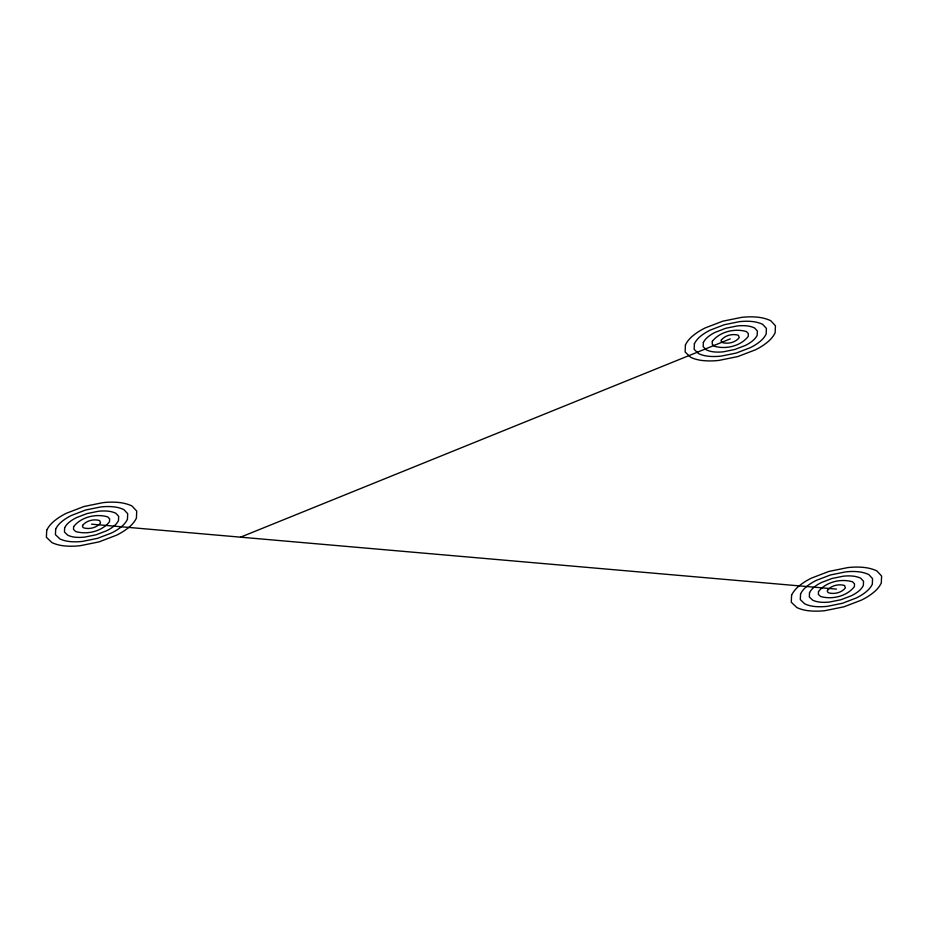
<?xml version="1.0" encoding="UTF-8"?>
<svg xmlns="http://www.w3.org/2000/svg" width="928" height="928" viewBox="0 0 928 928"><rect width="100%" height="100%" fill="white"/><g stroke="black" fill="none" stroke-linecap="round" stroke-linejoin="round"><path stroke-width="1.39" d="M240.538 537.173L730.278 338.882M91.559 524.181L836.441 589.118M46.713 530.248L46.4 537.289L51.956 542.613A34.545 23.954 -9.7 0 0 64.937 545.954A54.102 37.514 -9.7 0 0 80.318 545.687L99.076 541.871L116.592 535.166A54.102 37.514 -9.7 0 0 128.806 527.429A34.545 23.954 -9.7 0 0 136.416 518.114L136.729 511.084L131.973 505.957A36.679 25.439 -9.7 0 0 118.192 502.408A54.102 37.514 -9.7 0 0 102.811 502.674L84.054 506.491L66.538 513.196A54.102 37.514 -9.7 0 0 54.323 520.933A34.545 23.954 -9.7 0 0 46.713 530.248M55.68 529.041L55.436 534.667L59.879 538.924A27.643 19.163 -9.7 0 0 70.261 541.604A43.28 30.009 -9.7 0 0 82.569 541.384L97.568 538.333L111.58 532.974A43.28 30.009 -9.7 0 0 121.359 526.779A27.643 19.163 -9.7 0 0 127.449 519.32L127.693 513.694L123.9 509.6A29.348 20.346 -9.7 0 0 112.868 506.758A43.28 30.009 -9.7 0 0 100.56 506.978L85.562 510.029L71.549 515.4A43.28 30.009 -9.7 0 0 61.77 521.582A27.643 19.163 -9.7 0 0 55.68 529.041M64.647 527.823L64.461 532.046L67.802 535.247A20.729 14.372 -9.7 0 0 75.586 537.242A32.468 22.516 -9.7 0 0 84.819 537.08L96.071 534.795L106.581 530.77A32.468 22.516 -9.7 0 0 113.912 526.13A20.729 14.372 -9.7 0 0 118.482 520.538L118.668 516.316L115.814 513.242A22.005 15.266 -9.7 0 0 107.544 511.119A32.468 22.516 -9.7 0 0 98.31 511.282L87.058 513.567L76.548 517.592A32.468 22.516 -9.7 0 0 69.217 522.232A20.729 14.372 -9.7 0 0 64.647 527.823M73.625 526.605L73.498 529.424L75.725 531.558C87.278 534.888 101.952 531.419 109.504 521.756L109.632 518.938L107.729 516.896C96.094 513.416 81.258 516.861 73.625 526.605M82.592 525.399L82.534 526.802L83.636 527.87C89.424 529.54 96.756 527.8 100.537 522.963L99.644 520.538C93.832 518.798 86.408 520.527 82.592 525.399M685.421 344.949L685.119 351.99L690.664 357.315A34.545 23.954 -9.7 0 0 703.656 360.656A54.102 37.514 -9.7 0 0 719.038 360.389L737.783 356.572L755.311 349.868A54.102 37.514 -9.7 0 0 767.526 342.13A34.545 23.954 -9.7 0 0 775.135 332.816L775.448 325.774L770.692 320.659A36.679 25.439 -9.7 0 0 756.912 317.109A54.102 37.514 -9.7 0 0 741.53 317.376L722.773 321.192L705.257 327.897A54.102 37.514 -9.7 0 0 693.042 335.634A34.545 23.954 -9.7 0 0 685.421 344.949M694.399 343.743L694.144 349.369L698.587 353.626A27.643 19.163 -9.7 0 0 708.98 356.306A43.28 30.009 -9.7 0 0 721.288 356.085L736.287 353.034L750.3 347.664A43.28 30.009 -9.7 0 0 760.078 341.481A27.643 19.163 -9.7 0 0 766.168 334.022L766.412 328.396L762.607 324.301A29.348 20.346 -9.7 0 0 751.587 321.459A43.28 30.009 -9.7 0 0 739.28 321.68L724.281 324.73L710.256 330.101A43.28 30.009 -9.7 0 0 700.489 336.284A27.643 19.163 -9.7 0 0 694.399 343.743M703.366 342.525L703.18 346.747L706.51 349.937A20.729 14.372 -9.7 0 0 714.305 351.944A32.468 22.516 -9.7 0 0 723.538 351.782L734.779 349.496L745.3 345.471A32.468 22.516 -9.7 0 0 752.631 340.831A20.729 14.372 -9.7 0 0 757.19 335.24L757.376 331.018L754.534 327.944A22.005 15.266 -9.7 0 0 746.263 325.821A32.468 22.516 -9.7 0 0 737.029 325.983L725.777 328.268L715.268 332.294A32.468 22.516 -9.7 0 0 707.936 336.934A20.729 14.372 -9.7 0 0 703.366 342.525M712.333 341.307L712.217 344.126L714.432 346.26C725.998 349.589 740.672 346.121 748.223 336.458L748.351 333.639L746.448 331.586C734.814 328.118 719.977 331.563 712.333 341.307M721.311 340.1L721.253 341.504L722.355 342.571C728.132 344.242 735.475 342.502 739.256 337.664L738.363 335.24C732.54 333.5 725.128 335.217 721.311 340.1M791.584 595.184L791.271 602.226L796.827 607.55A34.545 23.954 -9.7 0 0 809.808 610.891A54.102 37.514 -9.7 0 0 825.189 610.624L843.946 606.808L861.462 600.103A54.102 37.514 -9.7 0 0 873.677 592.366A34.545 23.954 -9.7 0 0 881.287 583.051L881.6 576.01L876.856 570.894A36.679 25.439 -9.7 0 0 863.063 567.344A54.102 37.514 -9.7 0 0 847.682 567.611L828.924 571.428L811.408 578.132A54.102 37.514 -9.7 0 0 799.194 585.87A34.545 23.954 -9.7 0 0 791.584 595.184M800.551 593.978L800.307 599.604L804.75 603.861A27.643 19.163 -9.7 0 0 815.132 606.541A43.28 30.009 -9.7 0 0 827.44 606.32L842.438 603.27L856.451 597.899A43.28 30.009 -9.7 0 0 866.23 591.716A27.643 19.163 -9.7 0 0 872.32 584.257L872.564 578.631L868.77 574.536A29.348 20.346 -9.7 0 0 857.739 571.694A43.28 30.009 -9.7 0 0 845.431 571.915L830.432 574.966L816.42 580.336A43.28 30.009 -9.7 0 0 806.641 586.519A27.643 19.163 -9.7 0 0 800.551 593.978M809.518 592.76L809.332 596.982L812.673 600.184A20.729 14.372 -9.7 0 0 820.456 602.179A32.468 22.516 -9.7 0 0 829.69 602.017L840.942 599.732L851.452 595.706A32.468 22.516 -9.7 0 0 858.783 591.066A20.729 14.372 -9.7 0 0 863.353 585.475L863.539 581.253L860.685 578.179A22.005 15.266 -9.7 0 0 852.414 576.056A32.468 22.516 -9.7 0 0 843.181 576.218L831.929 578.504L821.419 582.529A32.468 22.516 -9.7 0 0 814.088 587.169A20.729 14.372 -9.7 0 0 809.518 592.76M818.496 591.542L818.368 594.361L820.596 596.495C832.149 599.824 846.823 596.356 854.375 586.693L854.502 583.874L852.6 581.821C840.965 578.353 826.129 581.798 818.496 591.542M827.463 590.336L827.405 591.739L828.518 592.806C834.295 594.477 841.626 592.737 845.408 587.9L844.515 585.475C838.703 583.735 831.279 585.464 827.463 590.336"/></g></svg>
